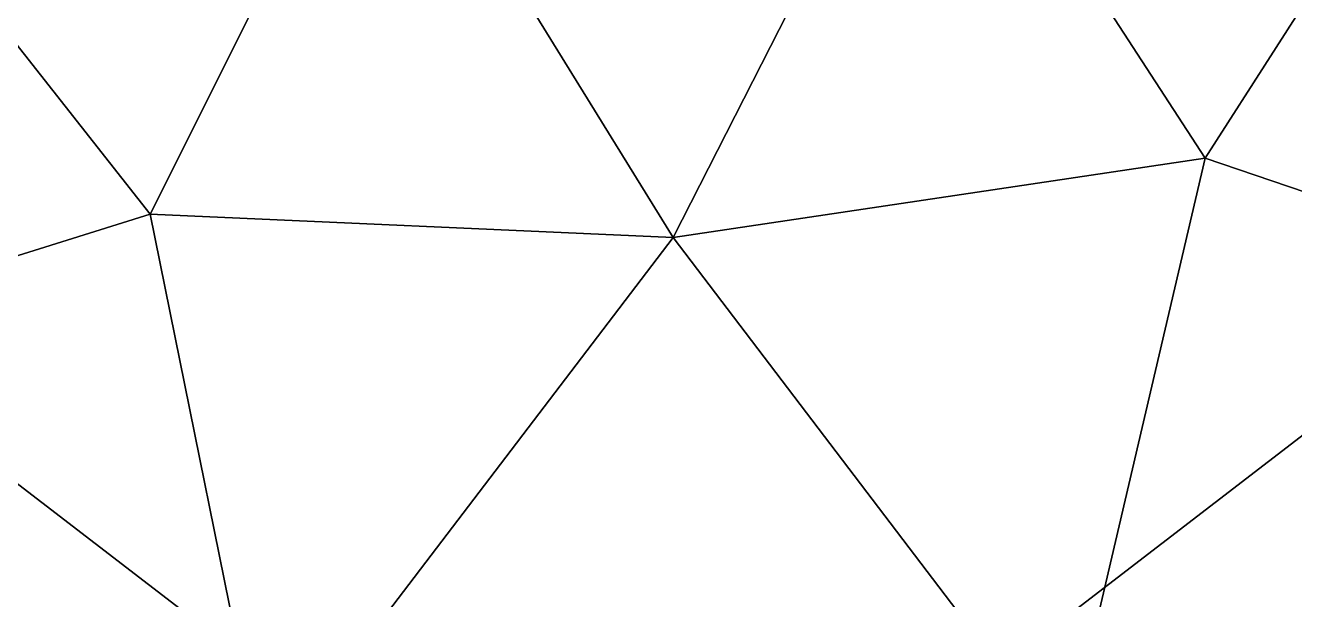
# Model space of a CAD drawing. Extents: x -7 to 7, y -0.8 to 0.8.
# Drawn here: x -0.2198 to 0.2429, y -0.48 to -0.2704 of the extents above; entities that cross this region are included whole.
import ezdxf

# ---------------------------------------------------------------- set-up
doc = ezdxf.new("R2010")
doc.units = 0
doc.layers.add('7', color=7, linetype='CONTINUOUS')

msp = doc.modelspace()

# ---------------------------------------------------------------- linework, layer by layer
at = {"layer": '7', "color": 35}
for points in [[(0.2102, -0.3189, 20), (0.1098, -0.1642, 20), (0.1098, -0.1642, 20), (0.3138, -0.1572, 20)], [(0.2102, -0.3189, 20), (0.3138, -0.1572, 20), (0.4058, -0.3855, 20)], [(0.1098, -0.1642, 20), (0.0163, -0.3479, 20), (0.0163, -0.3479, 20), (-0.0913, -0.1733, 20)], [(0.1098, -0.1642, 20), (0.2102, -0.3189, 20), (0.2102, -0.3189, 20), (0.0163, -0.3479, 20)], [(-0.0913, -0.1733, 20), (-0.1744, -0.3394, 20), (-0.1744, -0.3394, 20), (-0.2958, -0.185, 20)], [(0.0163, -0.3479, 20), (-0.1744, -0.3394, 20), (-0.1744, -0.3394, 20), (-0.0913, -0.1733, 20)], [(-0.3859, -0.4056, 20), (-0.2958, -0.185, 20), (-0.2958, -0.185, 20), (-0.1744, -0.3394, 20)], [(0, -0.6091, -7.8479), (-0.4667, -0.25, -8), (-0.4667, -0.25, -8), (-0.4667, -0.6036, -7.8536)], [(-0.4667, -0.25, -8), (0, -0.6091, -7.8479), (0, -0.6091, -7.8479), (0.4667, -0.25, -8)], [(0, -0.6091, -7.8479), (0.4667, -0.6036, -7.8536), (0.4667, -0.6036, -7.8536), (0.4667, -0.25, -8)], [(0.2102, -0.3189, 20), (0.1595, -0.5363, 20), (0.1595, -0.5363, 20), (0.0163, -0.3479, 20)], [(0.2102, -0.3189, 20), (0.4058, -0.3855, 20), (0.4058, -0.3855, 20), (0.1595, -0.5363, 20)], [(-0.1329, -0.5439, 20), (-0.3859, -0.4056, 20), (-0.3859, -0.4056, 20), (-0.1744, -0.3394, 20)], [(-0.1744, -0.3394, 20), (0.0163, -0.3479, 20), (0.0163, -0.3479, 20), (-0.1329, -0.5439, 20)], [(-0.1329, -0.5439, 20), (0.0163, -0.3479, 20), (0.0163, -0.3479, 20), (0.1595, -0.5363, 20)], [(0.1595, -0.5363, 20), (0.4058, -0.3855, 20), (0.4058, -0.3855, 20), (0.375, -0.6495, 20)], [(-0.3859, -0.4056, 20), (-0.1329, -0.5439, 20), (-0.1329, -0.5439, 20), (-0.375, -0.6495, 20)]]:
    msp.add_3dface(points, dxfattribs=at)

doc.saveas('drawing.dxf')
